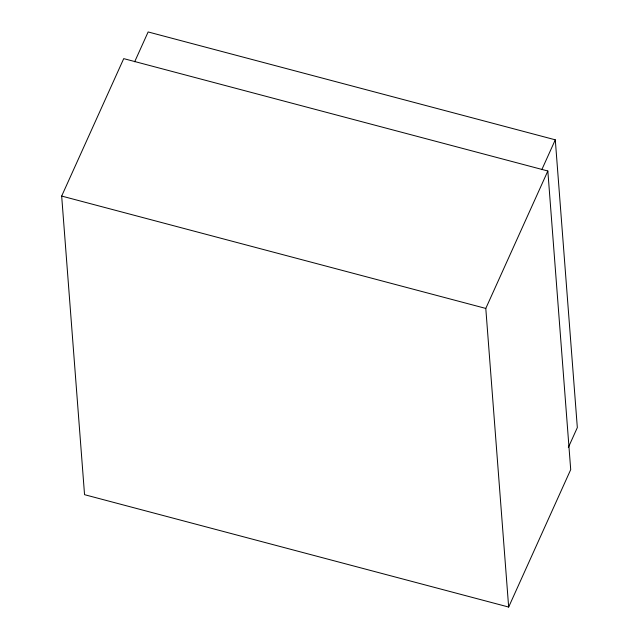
<?xml version="1.0" encoding="UTF-8"?>
<svg xmlns="http://www.w3.org/2000/svg" width="639" height="639" viewBox="0 0 639 639"><rect width="100%" height="100%" fill="white"/><g stroke="black" fill="none" stroke-linecap="round" stroke-linejoin="round"><path stroke-width="0.96" d="M61.671 196.061L123.726 58.628L547.839 170.996L570.707 469.617L508.66 607.05L84.548 494.682L61.671 196.061L485.792 308.429L508.66 607.05M134.669 61.783L148.136 31.95L555.291 139.821L577.329 427.587L568.343 447.476M541.816 169.662L555.291 139.821M485.792 308.429L547.839 170.996"/></g></svg>
